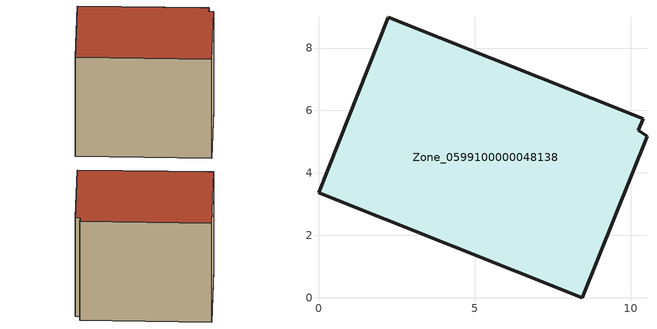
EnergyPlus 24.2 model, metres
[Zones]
Zone_0599100000048138
 floor ground (C_G): 0,3.37 2.24,8.99 10.39,5.73 10.24,5.38 10.52,5.17 8.45,0 z0.28
 wall outside (C_F): 2.24,8.99 0,3.37 8.45,0 10.52,5.17 10.24,5.38 10.39,5.73 2.24,8.99 z0.28:8.28
 roof outside (C_R): 8.45,0 10.52,5.17 10.24,5.38 10.39,5.73 2.24,8.99 0,3.37 z8.28
[BUILDING]
Pand.0599100000048138: North Axis=0; Terrain=City; Loads Convergence Tolerance Value=0.04; Temperature Convergence Tolerance Value=0.4; Solar Distribution=FullExterior; Maximum Number of Warmup Days=25; Minimum Number of Warmup Days=1
[Site:Location]
Rotterdam.The.Hague.AP_ZH_NLD Design_Conditions: Latitude=51.96; Longitude=4.45; Time Zone=1; Elevation=-4.5
[SITE:GROUNDTEMPERATURE:BUILDINGSURFACE]
18, 18, 18, 18, 18, 18, 18, 18, 18, 18, 18, 18
[MATERIAL] Thermal Absorptance=0.9; Solar Absorptance=0.7; Visible Absorptance=0.7
Name | Roughness | Thickness | Conductivity | Density | Specific Heat
G.TI.1975-1991 | MediumSmooth | 0.15 | 0.288461 | 540 | 1210
F.TI.1975-1991 | Rough | 0.3 | 0.230769 | 1920 | 840
R.TI.1975-1991 | MediumRough | 0.2 | 0.153846 | 1500 | 1000
[CONSTRUCTION]
C_G: G.TI.1975-1991
C_F: F.TI.1975-1991
C_R: R.TI.1975-1991
[ZONE]
Zone_0599100000048138: Type=1; Multiplier=1; Ceiling Height=Autocalculate; Volume=Autocalculate; Floor Area=autocalculate; Part of Total Floor Area=Yes
[ZONEINFILTRATION:DESIGNFLOWRATE]
Infil_Zone_0599100000048138: Zone or ZoneList or Space or SpaceList=Zone_0599100000048138; Schedule=AlwaysOn; Design Flow Rate Calculation Method=Flow/Area; Flow Rate per Floor Area=0.003; Constant Term Coefficient=1; Temperature Term Coefficient=0; Velocity Term Coefficient=0; Velocity Squared Term Coefficient=0
[HVACTEMPLATE:ZONE:IDEALLOADSAIRSYSTEM]
Zone_0599100000048138: Maximum Heating Supply Air Temperature=50; Minimum Cooling Supply Air Temperature=13; Maximum Heating Supply Air Humidity Ratio=0.0156; Minimum Cooling Supply Air Humidity Ratio=0.0077; Heating Limit=NoLimit; Cooling Limit=NoLimit; Dehumidification Control Type=ConstantSensibleHeatRatio; Cooling Sensible Heat Ratio=0.7; Dehumidification Setpoint=60; Humidification Control Type=None; Humidification Setpoint=30; Outdoor Air Method=None; Outdoor Air Flow Rate per Person=0.00944; Outdoor Air Flow Rate per Zone Floor Area=0; Outdoor Air Flow Rate per Zone=0; Demand Controlled Ventilation Type=None; Outdoor Air Economizer Type=NoEconomizer; Heat Recovery Type=None; Sensible Heat Recovery Effectiveness=0.7; Latent Heat Recovery Effectiveness=0.65
[ZONECONTROL:THERMOSTAT]
ThermostatControl_Zone_0599100000048138: Zone or ZoneList=Zone_0599100000048138; Control Type Schedule=DualSetpointControlType; Control 1=Thermostat_Zone_0599100000048138; Temperature Difference Between Cutout And Setpoint=0
[THERMOSTATSETPOINT:DUALSETPOINT]
Thermostat_Zone_0599100000048138: Heating Setpoint Temperature Schedule=HeatingSetpoint_Zone_0599100000048138; Cooling Setpoint Temperature Schedule=CoolingSetpoint_Zone_0599100000048138
[SCHEDULE:COMPACT]
HeatingSetpoint_Zone_0599100000048138: Through: 12/31, For: AllDays, Until: 24:00, 21
CoolingSetpoint_Zone_0599100000048138: Through: 12/31, For: AllDays, Until: 24:00, 24
DualSetpointControlType: Through: 12/31, For: AllDays, Until: 24:00, 4
AlwaysOn: Through: 12/31, For: AllDays, Until: 24:00, 1
